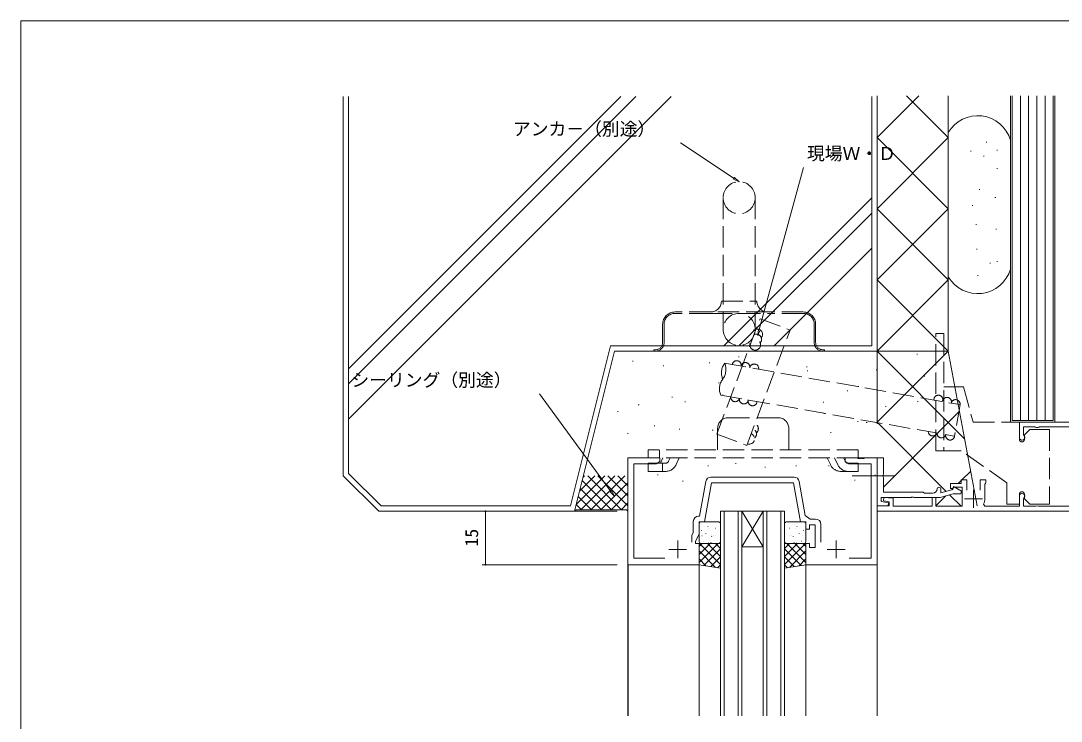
# Model space of a CAD drawing. Units: millimetres, scale not verified. Extents: x -810 to 539, y -420 to 386.
# Drawn here: x -590 to -297.6, y 185.2 to 382 of the extents above; entities that cross this region are included whole.
import ezdxf
from ezdxf.enums import TextEntityAlignment as Align

# ---------------------------------------------------------------- set-up
doc = ezdxf.new("R2010")
doc.units = ezdxf.units.MM
doc.header["$LTSCALE"] = 2
for name, pattern in [('CHAIN2', [12, 9, -1, 1, -1]), ('DASHED1', [1.8, 1.2, -0.6]), ('DASHED3', [4, 3, -1])]:
    doc.linetypes.add(name, pattern=pattern)
for name, color, linetype, lineweight in [('0-1_YKK_ZWAK', 7, 'Continuous', 9), ('0-3_YKK_12', 2, 'Continuous', 9), ('0-4_YSS_K', 3, 'Continuous', 9), ('0-5_YKK_D', 6, 'Continuous', 9), ('0-6_YKK_13', 4, 'Continuous', 9), ('0-7_YKK_11', 7, 'Continuous', 9)]:
    doc.layers.add(name, color=color, linetype=linetype, lineweight=lineweight)
doc.styles.add('ＭＳ ゴシック', font='')
doc.styles.get('ＭＳ ゴシック').set_extended_font_data('MS Gothic')

msp = doc.modelspace()

# ---------------------------------------------------------------- linework, layer by layer
at = {"layer": '0-1_YKK_ZWAK'}
for p in [(-590, -368), (510, 382)]:
    msp.add_line(p, (-590, 382), dxfattribs=at)
at = {"layer": '0-3_YKK_12'}
for p, q in [((-419.389, 259.2), (-419.389, 186.737)), ((-419.389, 259.2), (-413.691, 259.2)), ((-354.691, 259.2), (-349.389, 259.2)), ((-349.389, 259.2), (-349.389, 186.737)), ((-393.389, 244.2), (-393.389, 186.737)), ((-387.389, 244.2), (-393.389, 244.2)), ((-392.389, 244.2), (-392.389, 186.737)), ((-388.389, 244.2), (-388.389, 186.737)), ((-387.389, 244.2), (-387.389, 186.737)), ((-381.389, 244.2), (-387.389, 234.2)), ((-387.389, 244.2), (-381.389, 234.2)), ((-387.389, 244.2), (-381.389, 244.2)), ((-381.389, 244.2), (-381.389, 186.737)), ((-375.389, 244.2), (-381.389, 244.2)), ((-380.389, 244.2), (-380.389, 186.737)), ((-376.389, 244.2), (-376.389, 186.737)), ((-375.389, 244.2), (-375.389, 186.737)), ((-387.389, 234.2), (-381.389, 234.2)), ((-419.289, 229.2), (-419.289, 186.737)), ((-399.389, 229.192), (-399.389, 186.737)), ((-369.389, 229.192), (-369.389, 186.737))]:
    msp.add_line(p, q, dxfattribs=at)
at = {"layer": '0-4_YSS_K'}
for p, q in [((-499.389, 254.198), (-499.389, 360.733)), ((-497.889, 270.098), (-407.254, 360.733)), ((-497.889, 279.997), (-417.154, 360.733)), ((-497.889, 284.24), (-421.396, 360.733)), ((-349.39, 360.964), (-349.39, 289.201)), ((-349.39, 349.201), (-337.626, 360.964)), ((-349.389, 360.733), (-349.389, 289.198)), ((-329.39, 349.201), (-341.153, 360.964)), ((-329.39, 289.201), (-329.39, 360.964)), ((-309.089, 269.7), (-309.089, 360.964)), ((-306.789, 269.7), (-306.789, 360.964)), ((-304.489, 269.7), (-304.489, 360.964)), ((-302.189, 269.7), (-302.189, 360.964)), ((-349.39, 329.201), (-329.39, 349.201)), ((-329.39, 329.201), (-349.39, 349.201)), ((-329.39, 310.079), (-329.39, 350.615)), ((-311.89, 312.225), (-311.89, 348.47)), ((-323.144, 345.405), (-322.944, 345.405)), ((-318.715, 347.865), (-318.515, 347.865)), ((-315.762, 345.651), (-315.562, 345.651)), ((-319.453, 343.928), (-319.253, 343.928)), ((-315.762, 340.483), (-315.562, 340.483)), ((-320.683, 334.578), (-320.483, 334.578)), ((-392.436, 290.698), (-350.889, 332.245)), ((-316.254, 332.363), (-316.054, 332.363)), ((-388.194, 290.698), (-350.889, 328.002)), ((-349.39, 309.201), (-329.39, 329.201)), ((-329.39, 309.201), (-349.39, 329.201)), ((-322.652, 330.149), (-322.452, 330.149)), ((-321.667, 324.735), (-321.467, 324.735)), ((-316.008, 323.505), (-315.808, 323.505)), ((-378.294, 290.698), (-350.889, 318.103)), ((-321.421, 317.846), (-321.221, 317.846)), ((-317.73, 313.909), (-317.53, 313.909)), ((-315.762, 314.401), (-315.562, 314.401)), ((-321.175, 310.464), (-320.975, 310.464)), ((-329.39, 289.201), (-349.39, 309.201)), ((-349.39, 289.201), (-329.39, 309.201)), ((-435.56, 245.698), (-424.31, 290.698)), ((-423.139, 289.198), (-349.389, 289.198)), ((-388.308, 287.561), (-388.108, 287.561)), ((-329.39, 289.201), (-349.39, 289.201)), ((-324.777, 264.589), (-349.39, 289.201)), ((-349.389, 268.801), (-349.389, 289.201)), ((-349.389, 269.201), (-329.39, 289.201)), ((-338.199, 288.366), (-337.998, 288.366)), ((-321.246, 245.743), (-329.39, 289.201)), ((-418.091, 286.353), (-417.891, 286.353)), ((-409.48, 285.107), (-409.28, 285.107)), ((-396.558, 285.951), (-396.358, 285.951)), ((-369.19, 284.743), (-368.99, 284.743)), ((-369.011, 283.703), (-368.811, 283.703)), ((-349.595, 283.937), (-349.395, 283.937)), ((-330.753, 285.146), (-330.553, 285.146)), ((-336.186, 282.127), (-335.986, 282.127)), ((-393.942, 280.316), (-393.742, 280.316)), ((-357.783, 278.001), (-357.583, 278.001)), ((-354.7, 279.31), (-354.5, 279.31)), ((-407.023, 276.291), (-406.823, 276.291)), ((-403.398, 274.96), (-403.198, 274.96)), ((-392.872, 276.832), (-392.672, 276.832)), ((-364.561, 274.882), (-364.361, 274.882)), ((-337.997, 275.084), (-337.797, 275.084)), ((-422.317, 272.266), (-422.117, 272.266)), ((-416.481, 274.077), (-416.281, 274.077)), ((-347.589, 251.001), (-326.233, 272.357)), ((-347.053, 273.675), (-346.853, 273.675)), ((-364.332, 271.685), (-364.132, 271.685)), ((-354.902, 269.449), (-354.702, 269.449)), ((-352.402, 269.112), (-352.202, 269.112)), ((-329.986, 249.797), (-349.389, 269.2)), ((-412.054, 268.176), (-411.854, 268.176)), ((-405.036, 267.241), (-404.836, 267.241)), ((-395.679, 267.007), (-395.479, 267.007)), ((-362.461, 266.305), (-362.261, 266.305)), ((-419.5, 266.028), (-419.3, 266.028)), ((-389.185, 257.653), (-388.985, 257.653)), ((-411.102, 254.459), (-410.902, 254.459)), ((-396.905, 256.943), (-396.705, 256.943)), ((-380.933, 256.588), (-380.733, 256.588)), ((-372.238, 256.943), (-372.038, 256.943)), ((-363.01, 256.943), (-362.81, 256.943)), ((-350.055, 254.37), (-349.855, 254.37)), ((-325.622, 252.969), (-323.077, 255.514)), ((-499.389, 254.198), (-489.389, 244.198)), ((-425.904, 254.198), (-433.884, 246.218)), ((-428.732, 254.198), (-432.941, 249.989)), ((-423.076, 254.198), (-432.625, 244.648)), ((-423.981, 244.648), (-432.218, 252.884)), ((-431.561, 254.198), (-431.999, 253.76)), ((-421.153, 244.648), (-430.703, 254.198)), ((-420.247, 254.198), (-429.797, 244.648)), ((-419.389, 245.713), (-427.874, 254.198)), ((-419.389, 252.227), (-426.969, 244.648)), ((-419.389, 248.541), (-425.046, 254.198)), ((-419.389, 251.37), (-422.218, 254.198)), ((-404.092, 252.684), (-403.892, 252.684)), ((-355.734, 252.95), (-355.534, 252.95)), ((-326.591, 252), (-325.758, 252.832)), ((-426.81, 244.648), (-432.783, 250.622)), ((-419.389, 249.399), (-424.14, 244.648)), ((-332.846, 245.744), (-330.053, 248.537)), ((-325.788, 245.6), (-329.006, 248.818)), ((-328.356, 250.234), (-328.047, 250.544)), ((-327.605, 250.986), (-327.591, 251)), ((-488.768, 245.698), (-435.56, 245.698)), ((-432.467, 244.648), (-433.915, 246.096)), ((-429.638, 244.648), (-433.349, 248.359)), ((-419.389, 246.571), (-421.312, 244.648)), ((-434.389, 244.198), (-433.939, 244.648))]:
    msp.add_line(p, q, dxfattribs=at)
at = {"layer": '0-4_YSS_K', "linetype": 'DASHED3'}
for p, q in [((-382.261, 298.291), (-373.835, 295.13)), ((-385.991, 262.724), (-373.835, 295.13)), ((-392.209, 285.796), (-326.064, 274.173)), ((-393.302, 276.851), (-327.621, 265.309)), ((-326.063, 274.179), (-327.621, 265.309)), ((-394.417, 265.885), (-385.991, 262.724))]:
    msp.add_line(p, q, dxfattribs=at)
at = {"layer": '0-4_YSS_K'}
for points in [[(-497.889, 360.733), (-497.889, 254.819), (-488.768, 245.698)], [(-424.31, 290.698), (-350.889, 290.698), (-350.889, 360.733)], [(-311.889, 360.964), (-311.889, 269.2), (-299.389, 269.2), (-299.389, 360.964)], [(-311.389, 360.964), (-311.389, 269.7), (-299.889, 269.7), (-299.889, 360.964)], [(-423.139, 289.198), (-434.389, 244.198), (-489.389, 244.198)], [(-419.389, 244.198), (-419.839, 244.648), (-433.939, 244.648)]]:
    msp.add_lwpolyline(points, dxfattribs=at)
at = {"layer": '0-4_YSS_K', "linetype": 'DASHED3'}
msp.add_lwpolyline([(-394.417, 265.885), (-388.041, 282.882), (-382.261, 298.291)], dxfattribs=at)
at = {"layer": '0-4_YSS_K'}
for centre, start, end in [((-321.107, 345.73), 16.55235, 149.46957), ((-321.107, 314.964), 210.53041, 343.44763)]:
    msp.add_arc(centre, 9.616, start, end, dxfattribs=at)
at = {"layer": '0-4_YSS_K', "linetype": 'DASHED3'}
for centre, radius, start, end in [((-383.076, 293.923), 1.5, 319.43626, 133.90477), ((-383.626, 290.974), 1.5, 165.15138, 85.27065), ((-383.351, 292.448), 1.5, 319.43626, 107.97159), ((-388.815, 285.269), 1.25, 346.91258, 173.15446), ((-388.615, 283.087), 4.5, 142.98502, 202.98506), ((-396.351, 284.039), 4.5, 322.98502, 22.98506), ((-386.37, 284.749), 1.25, 350.99977, 169.06728), ((-383.901, 284.335), 1.25, 350.10811, 167.98463), ((-389.165, 278.621), 4.5, 142.98506, 203.16635), ((-389.244, 276.246), 1.25, 174.95316, 345.11389), ((-386.817, 275.618), 1.25, 167.9845, 347.98468), ((-384.372, 275.098), 1.25, 161.72577, 358.34128), ((-332.154, 275.581), 1.25, 347.98489, 185.46744), ((-329.731, 274.954), 1.25, 347.97916, 176.20706), ((-327.304, 274.326), 1.25, 352.97916, 167.08789), ((-333.734, 266.61), 1.25, 180.32942, 339.73763), ((-331.289, 266.09), 1.25, 176.18967, 343.87738), ((-328.862, 265.462), 1.25, 167.082, 352.98505)]:
    msp.add_arc(centre, radius, start, end, dxfattribs=at)
at = {"layer": '0-4_YSS_K', "linetype": 'DASHED1'}
for centre, start in [((-384.77, 265.978), 309.43686), ((-384.243, 267.382), 309.43686), ((-385.297, 264.574), 249.43689)]:
    msp.add_arc(centre, 1.5, start, 69.43686, dxfattribs=at)
at = {"layer": '0-5_YKK_D'}
for p, q in [((-389.558, 337.738), (-404.63, 347.694)), ((-382.468, 295.249), (-370.08, 340.798)), ((-389.402, 337.974), (-389.714, 337.502)), ((-388.14, 336.801), (-389.714, 337.502)), ((-382.915, 293.609), (-382.742, 295.324)), ((-382.195, 295.175), (-382.742, 295.324)), ((-424.185, 249.808), (-444.267, 277.157)), ((-423.957, 249.976), (-424.413, 249.64)), ((-423.179, 248.438), (-424.413, 249.64)), ((-422.389, 244.198), (-460.389, 244.198)), ((-459.389, 244.198), (-459.389, 229.2)), ((-422.389, 229.2), (-460.389, 229.2))]:
    msp.add_line(p, q, dxfattribs=at)
for points in [[(-389.402, 337.974), (-388.14, 336.801), (-389.714, 337.502)], [(-382.195, 295.175), (-382.915, 293.609), (-382.742, 295.324)], [(-423.957, 249.976), (-423.179, 248.438), (-424.413, 249.64)]]:
    msp.add_lwpolyline(points, close=True, dxfattribs=at)
for centre, start, end in [((-459.389, 244.198), 90, 270), ((-459.389, 244.198), 270, 90), ((-459.389, 229.2), 90, 270), ((-459.389, 229.2), 270, 90)]:
    msp.add_arc(centre, 0.106, start, end, dxfattribs=at)
at = {"layer": '0-6_YKK_13', "linetype": 'DASHED3'}
for p, q in [((-392.64, 332.301), (-392.64, 295.301)), ((-383.64, 332.301), (-383.64, 295.301)), ((-393.14, 303.201), (-383.14, 303.201)), ((-396.14, 300.201), (-406.14, 300.201)), ((-396.14, 299.801), (-406.14, 299.801)), ((-380.14, 300.201), (-396.14, 300.201)), ((-396.14, 299.801), (-380.14, 299.801)), ((-370.14, 300.201), (-380.14, 300.201)), ((-370.14, 299.801), (-380.14, 299.801)), ((-409.64, 296.701), (-409.64, 291.601)), ((-409.24, 296.701), (-409.24, 291.601)), ((-367.04, 291.601), (-367.04, 296.701)), ((-366.64, 291.601), (-366.64, 296.701)), ((-332.889, 261.2), (-332.889, 294.2)), ((-412.14, 289.601), (-411.64, 289.601)), ((-364.64, 289.601), (-364.14, 289.601)), ((-329.089, 279.2), (-330.589, 279.2)), ((-329.089, 279.2), (-325.069, 279.2)), ((-377.191, 270.5), (-391.191, 270.5)), ((-394.191, 267.5), (-394.191, 261.499)), ((-374.191, 267.5), (-374.191, 261.499)), ((-306.489, 267.2), (-300.889, 267.2)), ((-413.691, 259.2), (-413.691, 261.499)), ((-354.691, 261.499), (-413.691, 261.499)), ((-410.515, 259.2), (-410.515, 261.499)), ((-354.691, 259.2), (-354.691, 261.499)), ((-330.589, 261.2), (-332.889, 261.2)), ((-330.589, 261.2), (-329.089, 261.2)), ((-325.743, 261.2), (-329.089, 261.2)), ((-312.889, 252.2), (-325.743, 261.2)), ((-354.691, 259.2), (-413.691, 259.2)), ((-408.859, 257.7), (-413.691, 257.7)), ((-413.691, 255.4), (-413.691, 257.7)), ((-409.575, 259.2), (-410.285, 257.7)), ((-409.634, 255.4), (-409.634, 257.7)), ((-407.522, 259.2), (-407.952, 258.277)), ((-405.868, 257.305), (-404.984, 259.2)), ((-362.513, 257.305), (-363.397, 259.2)), ((-360.446, 257.288), (-361.351, 259.2)), ((-358.807, 259.2), (-358.367, 258.272)), ((-357.463, 257.7), (-354.691, 257.7)), ((-354.691, 255.4), (-354.691, 257.7)), ((-411.396, 255.4), (-413.691, 255.4)), ((-408.859, 255.4), (-411.396, 255.4)), ((-359.522, 255.4), (-356.985, 255.4)), ((-357.463, 255.4), (-354.691, 255.4)), ((-312.889, 246.2), (-312.889, 252.2))]:
    msp.add_line(p, q, dxfattribs=at)
at = {"layer": '0-6_YKK_13', "linetype": 'CHAIN2'}
msp.add_line((-344.416, 254.2), (-356.336, 254.2), dxfattribs=at)
at = {"layer": '0-6_YKK_13'}
for p, q in [((-399.389, 240.7), (-399.389, 235.7)), ((-398.945, 240.636), (-398.901, 240.66)), ((-393.889, 241.2), (-398.889, 241.2)), ((-396.92, 239.902), (-396.876, 239.926)), ((-393.389, 235.7), (-393.389, 240.7)), ((-375.389, 235.7), (-375.389, 240.7)), ((-374.889, 241.2), (-369.889, 241.2)), ((-371.858, 239.902), (-371.902, 239.926)), ((-369.833, 240.636), (-369.877, 240.66)), ((-369.389, 240.7), (-369.389, 235.7)), ((-398.753, 238.691), (-398.706, 238.78)), ((-398.581, 237.277), (-398.575, 237.284)), ((-397.512, 238.012), (-397.468, 238.036)), ((-396.606, 239.482), (-396.6, 239.489)), ((-395.864, 237.167), (-395.817, 237.255)), ((-395.487, 237.278), (-395.443, 237.302)), ((-394.844, 239.469), (-394.8, 239.493)), ((-394.821, 237.462), (-394.814, 237.469)), ((-393.41, 236.845), (-393.389, 236.857)), ((-375.368, 236.845), (-375.389, 236.857)), ((-373.935, 239.469), (-373.979, 239.493)), ((-373.958, 237.462), (-373.965, 237.469)), ((-373.292, 237.278), (-373.336, 237.302)), ((-372.915, 237.167), (-372.962, 237.255)), ((-372.172, 239.482), (-372.179, 239.489)), ((-371.267, 238.012), (-371.311, 238.036)), ((-370.197, 237.277), (-370.204, 237.284)), ((-370.025, 238.691), (-370.072, 238.78)), ((-399.389, 229.865), (-394.055, 235.2)), ((-399.389, 232.11), (-396.3, 235.2)), ((-399.389, 234.355), (-398.545, 235.2)), ((-393.389, 229.298), (-399.291, 235.2)), ((-398.889, 235.2), (-393.889, 235.2)), ((-398.155, 235.82), (-398.111, 235.844)), ((-393.389, 231.543), (-397.046, 235.2)), ((-396.762, 235.294), (-396.755, 235.302)), ((-396.078, 235.388), (-396.034, 235.412)), ((-393.389, 233.788), (-394.801, 235.2)), ((-375.389, 229.298), (-369.487, 235.2)), ((-375.389, 231.543), (-371.732, 235.2)), ((-375.389, 233.788), (-373.978, 235.2)), ((-369.889, 235.2), (-374.889, 235.2)), ((-369.389, 229.865), (-374.724, 235.2)), ((-372.7, 235.388), (-372.744, 235.412)), ((-369.389, 232.11), (-372.479, 235.2)), ((-372.016, 235.294), (-372.023, 235.302)), ((-370.624, 235.82), (-370.668, 235.844)), ((-369.389, 234.355), (-370.233, 235.2)), ((-394.765, 228.429), (-399.389, 233.053)), ((-398.035, 228.974), (-393.389, 233.62)), ((-396.111, 228.653), (-393.389, 231.375)), ((-370.743, 228.974), (-375.389, 233.62)), ((-372.667, 228.653), (-375.389, 231.375)), ((-374.013, 228.429), (-369.389, 233.053)), ((-397.46, 228.878), (-399.389, 230.808)), ((-394.187, 228.332), (-393.389, 229.13)), ((-374.592, 228.332), (-375.389, 229.13)), ((-371.319, 228.878), (-369.389, 230.808))]:
    msp.add_line(p, q, dxfattribs=at)
at = {"layer": '0-6_YKK_13', "linetype": 'DASHED3'}
for points in [[(-332.889, 294.2), (-330.589, 294.2), (-330.589, 261.2)], [(-412.14, 289.601), (-412.14, 289.201), (-411.64, 289.201), (-364.64, 289.201)], [(-364.64, 289.201), (-364.14, 289.201), (-364.14, 289.601)], [(-325.069, 279.2), (-322.389, 269.2), (-309.389, 269.2), (-309.389, 264.4)], [(-307.989, 264.4), (-307.989, 265.7), (-306.489, 267.2)], [(-300.889, 267.2), (-300.889, 246.2), (-306.489, 246.2)], [(-309.389, 249), (-309.389, 246.2), (-312.889, 246.2)], [(-306.489, 246.2), (-307.989, 247.7), (-307.989, 249)]]:
    msp.add_lwpolyline(points, dxfattribs=at)
at = {"layer": '0-6_YKK_13'}
for points in [[(-393.389, 228.2), (-399.389, 229.2), (-399.389, 235.2), (-393.389, 235.2)], [(-375.389, 228.2), (-369.389, 229.2), (-369.389, 235.2), (-375.389, 235.2)]]:
    msp.add_lwpolyline(points, close=True, dxfattribs=at)
at = {"layer": '0-6_YKK_13', "linetype": 'DASHED3'}
msp.add_circle((-388.14, 295.301), 4.5, dxfattribs=at)
for centre, radius, start, end in [((-388.14, 332.301), 4.5, 0, 180), ((-388.14, 332.301), 4.5, 180, 0), ((-396.14, 303.201), 3, 270, 0), ((-380.14, 303.201), 3, 180, 270), ((-406.14, 296.701), 3.5, 90, 180), ((-406.14, 296.701), 3.1, 90, 180), ((-370.14, 296.701), 3.5, 0, 90), ((-370.14, 296.701), 3.1, 0, 90), ((-411.64, 291.601), 2, 270, 0), ((-411.64, 291.601), 2.4, 270, 0), ((-364.64, 291.601), 2.4, 180, 270), ((-364.64, 291.601), 2, 180, 270), ((-391.191, 267.5), 3, 90, 180), ((-377.191, 267.5), 3, 0, 90), ((-308.689, 264.4), 0.7, 180, 0), ((-408.859, 258.7), 1, 270, 335), ((-408.859, 258.7), 3.3, 270, 335), ((-359.522, 258.7), 3.3, 204.99998, 270), ((-357.463, 258.7), 3.3, 205.33087, 270), ((-357.463, 258.7), 1, 205.33087, 270), ((-308.689, 249), 0.7, 0, 180)]:
    msp.add_arc(centre, radius, start, end, dxfattribs=at)
at = {"layer": '0-6_YKK_13'}
for centre, start, end in [((-398.889, 240.7), 90, 180), ((-393.889, 240.7), 0, 90), ((-374.889, 240.7), 90, 180), ((-369.889, 240.7), 0, 90), ((-398.889, 235.7), 180, 270), ((-393.889, 235.7), 270, 0), ((-374.889, 235.7), 180, 270), ((-369.889, 235.7), 270, 0)]:
    msp.add_arc(centre, 0.5, start, end, dxfattribs=at)
at = {"layer": '0-7_YKK_11'}
for p, q in [((-396.059, 253.83), (-372.72, 253.83)), ((-322.289, 245.2), (-322.289, 250.2)), ((-324.789, 247.7), (-319.789, 247.7)), ((-365.159, 240.529), (-365.159, 235.5)), ((-405.389, 236), (-405.389, 231)), ((-360.889, 236), (-360.889, 231)), ((-407.889, 233.5), (-402.889, 233.5)), ((-363.389, 233.5), (-358.389, 233.5))]:
    msp.add_line(p, q, dxfattribs=at)
for points in [[(-289.389, 269.2), (-309.389, 269.2), (-309.389, 264.95)], [(-308.103, 265.474), (-308.189, 265.684), (-308.189, 267.9), (-305.082, 267.9), (-304.922, 267.853)], [(-303.856, 267.853), (-303.696, 267.9), (-295.082, 267.9), (-294.922, 267.853)], [(-357.268, 231), (-351.019, 231), (-351.019, 257.57), (-357.298, 257.57), (-358.389, 258.2), (-358.389, 259.2), (-354.847, 259.2), (-354.664, 259.08), (-354.114, 259.08), (-353.931, 259.2), (-353.847, 259.2), (-353.664, 259.08), (-353.114, 259.08), (-352.931, 259.2), (-349.389, 259.2), (-349.389, 229.2), (-369.389, 229.2), (-369.389, 235.2), (-368.389, 235.2), (-368.389, 234), (-366.789, 234), (-366.789, 240.4), (-368.389, 240.4), (-368.389, 239.2), (-369.389, 239.2), (-369.389, 241.2), (-370.889, 241.2), (-372.829, 252.2), (-395.95, 252.2), (-397.889, 241.2), (-399.389, 241.2), (-399.389, 237.844), (-400.389, 235.7), (-400.389, 235.2), (-399.389, 235.2), (-399.389, 229.2), (-419.389, 229.2), (-419.389, 259.2), (-410.389, 259.2), (-410.389, 258.2)], [(-410.389, 258.2), (-411.48, 257.57), (-417.759, 257.57), (-417.759, 231), (-409.01, 231)], [(-349.389, 245.7), (-349.389, 259.2), (-347.589, 259.2), (-347.589, 254.658), (-347.709, 254.475), (-347.709, 253.925), (-347.589, 253.741), (-347.589, 249.6), (-336.389, 249.6), (-336.089, 249.3), (-333.689, 249.3)], [(-399.519, 242.83), (-399.257, 242.83), (-397.536, 252.59)], [(-371.243, 252.59), (-369.551, 243), (-368.166, 242.029), (-366.659, 242.029)], [(-324.189, 250.098), (-324.189, 253), (-325.789, 253), (-325.789, 252), (-328.789, 252), (-328.789, 250.599), (-328.289, 250.599), (-328.006, 250.8), (-327.724, 251), (-325.489, 251), (-325.489, 245.6), (-332.889, 245.6), (-332.889, 248.1), (-333.889, 248.1), (-333.889, 245.6), (-344.889, 245.6), (-344.889, 247.874), (-347.467, 248.1), (-347.598, 247.111), (-345.989, 246.827), (-345.989, 245.7), (-349.389, 245.7), (-349.389, 244.2), (-289.389, 244.2)], [(-319.089, 247.7), (-319.089, 251.78), (-318.939, 252.04), (-318.789, 252.299), (-318.789, 253), (-320.389, 253), (-320.389, 250.098)], [(-331.489, 250.5), (-331.489, 249.395), (-328.112, 250.3), (-327.883, 251.155), (-325.622, 249.85), (-325.823, 249.1), (-327.954, 249.1), (-331.686, 248.1), (-338.931, 248.1), (-339.114, 248.219), (-339.664, 248.219), (-339.847, 248.1), (-348.189, 248.1), (-348.189, 246.972), (-346.153, 246.613), (-346.233, 245.7), (-349.389, 245.7)], [(-309.389, 248.45), (-309.389, 245.6), (-319.116, 245.6), (-319.468, 246.189)], [(-304.774, 245.623), (-304.889, 245.6), (-308.189, 245.6), (-308.189, 247.715), (-308.103, 247.925)], [(-294.774, 245.623), (-294.889, 245.6), (-303.889, 245.6), (-304.005, 245.623)], [(-401.389, 235.5), (-401.389, 237.412), (-401.019, 238.205), (-401.019, 241.33)]]:
    msp.add_lwpolyline(points, dxfattribs=at)
for centre, radius, start, end in [((-304.389, 268.7), 1, 237.79576, 302.20422), ((-308.639, 264.95), 0.75, 180.00002, 44.41531), ((-396.059, 252.33), 1.5, 90, 169.99998), ((-372.72, 252.33), 1.5, 10, 89.99998), ((-333.689, 250.5), 1.2, 270, 359.99998), ((-331.989, 250.5), 0.5, 359.99998, 180), ((-308.639, 248.45), 0.75, 315.58467, 179.99997), ((-322.289, 247.7), 3.2, 331.82137, 0), ((-304.389, 244.7), 1, 67.38013, 112.61986), ((-399.519, 241.33), 1.5, 90, 179.99998), ((-366.659, 240.529), 1.5, 0, 89.99998)]:
    msp.add_arc(centre, radius, start, end, dxfattribs=at)

# ---------------------------------------------------------------- texts
at = {"layer": '0-5_YKK_D', "color": 4, "style": 'ＭＳ ゴシック'}
for s, p in [('アンカ－（別途）', (-451.71, 348.694)), ('現場Ｗ・Ｄ', (-369.08, 341.798)), ('シーリング（別途）', (-497.107, 278.156))]:
    msp.add_text(s, height=3.666, dxfattribs=at).set_placement(p, align=Align.BOTTOM_LEFT)
msp.add_text('15', height=3.666, rotation=90, dxfattribs=at).set_placement((-460.389, 234.299), align=Align.BOTTOM_LEFT)

doc.saveas('drawing.dxf')
